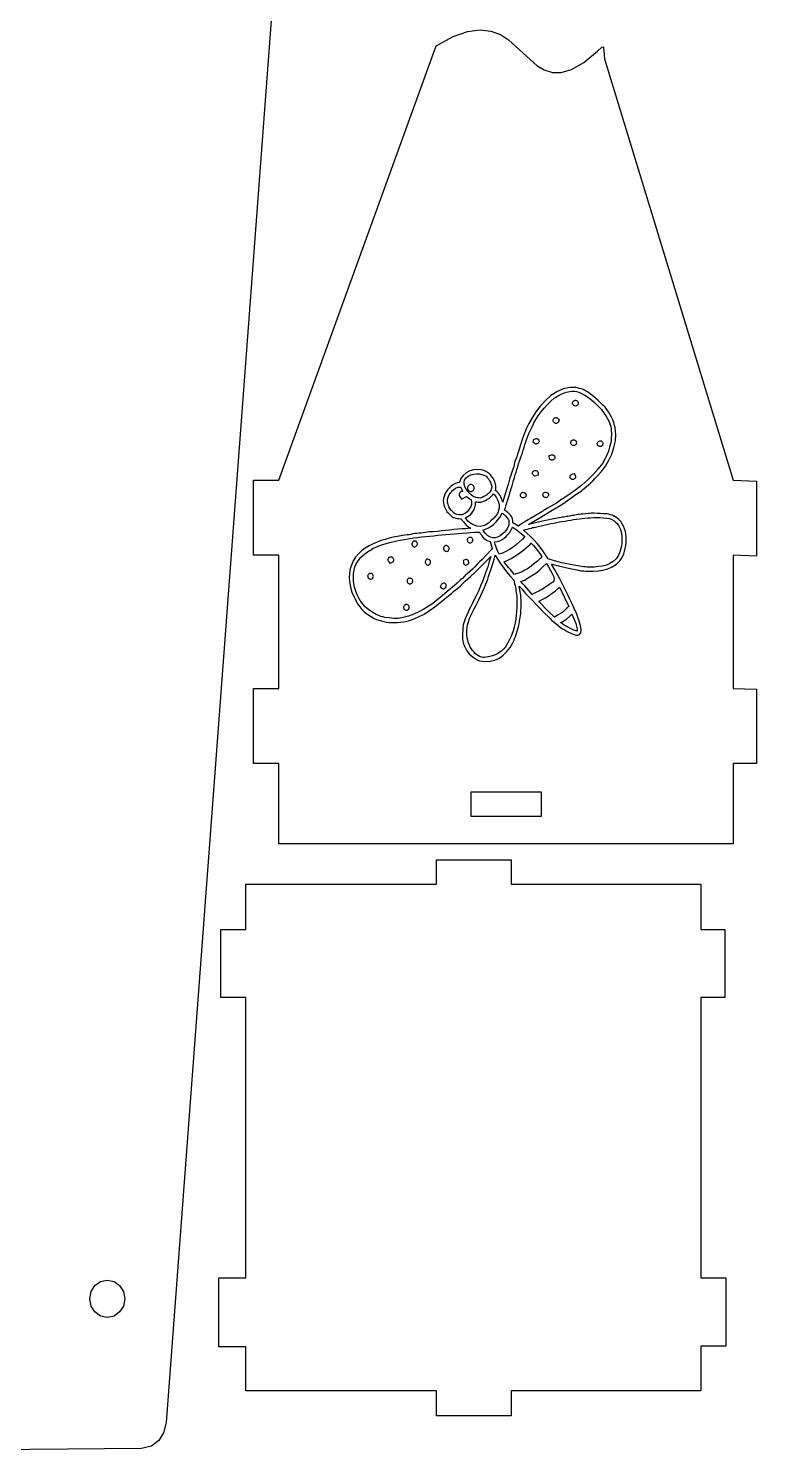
# Model space of a CAD drawing. Extents: x -1652 to 1470, y -458 to 1785.
# Drawn here: x -1547.7 to -1443.7, y -295.8 to -92.6 of the extents above; entities that cross this region are included whole.
import ezdxf

# ---------------------------------------------------------------- set-up
doc = ezdxf.new("R2010")
doc.units = 0
doc.layers.add('LAYER_1', color=7, linetype='CONTINUOUS')

msp = doc.modelspace()

# ---------------------------------------------------------------- linework, layer by layer
at = {"layer": 'LAYER_1', "color": 240}
for points in [[(-1531.5231, -295.5231), (-1563.3481, -295.7981), (-1564.9231, -295.5731), (-1565.8481, -294.7981), (-1566.3231, -293.6231), (-1566.4981, -292.1481), (-1588.0981, -29.0731), (-1588.0981, 24.2019), (-1508.3731, 24.2019), (-1508.3731, -29.0731), (-1527.9981, -291.7731), (-1528.3731, -293.2481), (-1529.0481, -294.3731), (-1530.0981, -295.1481), (-1531.5231, -295.5231)], [(-1489.4481, -95.0731), (-1487.0481, -93.7731), (-1484.9731, -93.0481), (-1483.1981, -92.8231), (-1481.6481, -92.9981), (-1480.2981, -93.4981), (-1479.1231, -94.2481), (-1477.0231, -96.1231), (-1475.0731, -97.8981), (-1474.0231, -98.5481), (-1472.8731, -98.8981), (-1471.5981, -98.9231), (-1470.1231, -98.4731), (-1468.3981, -97.4731), (-1466.4231, -95.8731), (-1465.8231, -95.2981), (-1465.5731, -95.2231), (-1465.4231, -96.9731), (-1447.0481, -157.1481), (-1443.7231, -157.2731), (-1443.7231, -167.9981), (-1447.0481, -167.8731), (-1447.0481, -186.8981), (-1443.7231, -186.9981), (-1443.7231, -197.6231), (-1447.0481, -197.6231), (-1447.0481, -209.1231), (-1511.9231, -209.1231), (-1511.9231, -197.6231), (-1515.5231, -197.6231), (-1515.5231, -186.8981), (-1511.9231, -186.8981), (-1511.9231, -167.8731), (-1515.5231, -167.8731), (-1515.5231, -157.1481), (-1511.9231, -157.1481), (-1489.4481, -95.0731)], [(-1484.4481, -205.1981), (-1484.4481, -201.6981), (-1474.4731, -201.6981), (-1474.4731, -205.1981), (-1484.4481, -205.1981)], [(-1451.6731, -214.8731), (-1451.6731, -221.3481), (-1448.2731, -221.3481), (-1448.2731, -231.0481), (-1451.6731, -231.0481), (-1451.6731, -271.1231), (-1448.0981, -271.1231), (-1448.0981, -280.8981), (-1451.6731, -280.8981), (-1451.6731, -287.2481), (-1478.7481, -287.2481), (-1478.7481, -290.8481), (-1489.4231, -290.8481), (-1489.4231, -287.2481), (-1516.6481, -287.2481), (-1516.6481, -280.9981), (-1520.4731, -280.9981), (-1520.4731, -271.1231), (-1516.6481, -271.1231), (-1516.6481, -231.0481), (-1520.2231, -231.0481), (-1520.2231, -221.3481), (-1516.6481, -221.3481), (-1516.6481, -214.8731), (-1489.4231, -214.8731), (-1489.4231, -211.3981), (-1478.7481, -211.3981), (-1478.7481, -214.8731), (-1451.6731, -214.8731)], [(-1536.4231, -276.7731), (-1537.3981, -276.5731), (-1538.1981, -275.9981), (-1538.7231, -275.1481), (-1538.9231, -274.0981), (-1538.7231, -273.0731), (-1538.1981, -272.2231), (-1537.3981, -271.6481), (-1536.4231, -271.4481), (-1535.4481, -271.6481), (-1534.6731, -272.2231), (-1534.1231, -273.0731), (-1533.9231, -274.0981), (-1534.1231, -275.1481), (-1534.6731, -275.9981), (-1535.4481, -276.5731), (-1536.4231, -276.7731)]]:
    msp.add_lwpolyline(points, close=True, dxfattribs=at)
at = {"layer": 'LAYER_1', "color": 250}
for points in [[(-1481.678, -168.0618), (-1481.8831, -168.7919), (-1482.1081, -169.5189), (-1482.3488, -170.2384), (-1482.6009, -170.9464), (-1482.8496, -171.6085), (-1483.1138, -172.2682), (-1483.3956, -172.9204), (-1483.6972, -173.5603), (-1484.1133, -174.4005), (-1484.3175, -174.8072), (-1484.5301, -175.2251), (-1484.7445, -175.652), (-1484.9539, -176.0853), (-1485.1515, -176.5228), (-1485.3308, -176.962), (-1485.4851, -177.4004), (-1485.6075, -177.8358), (-1485.6119, -177.8509), (-1485.6135, -177.8667), (-1485.6466, -178.2291), (-1485.676, -178.6069), (-1485.6956, -178.9944), (-1485.6995, -179.3855), (-1485.6817, -179.7744), (-1485.6362, -180.1551), (-1485.557, -180.5219), (-1485.4381, -180.8687), (-1485.2958, -181.1616), (-1485.1284, -181.441), (-1484.9435, -181.7099), (-1484.7485, -181.9712), (-1484.7371, -181.9859), (-1484.723, -181.9988), (-1484.4739, -182.216), (-1484.1923, -182.4368), (-1483.8988, -182.6394), (-1483.6137, -182.802), (-1483.297, -182.9589), (-1483.2711, -182.9637), (-1482.4861, -183.0656), (-1481.7519, -183.0253), (-1481.0706, -182.8532), (-1480.4445, -182.5599), (-1479.8759, -182.1561), (-1479.3669, -181.6523), (-1478.9198, -181.059), (-1478.5369, -180.3869), (-1478.3977, -180.0935), (-1478.2675, -179.7942), (-1478.1463, -179.4899), (-1478.0343, -179.1814), (-1477.8379, -178.5554), (-1477.6793, -177.9231), (-1477.4866, -176.7716), (-1477.3747, -176.2184), (-1477.3598, -175.7058), (-1477.3296, -175.4395), (-1477.3192, -175.1584), (-1477.3218, -174.8761), (-1477.3311, -174.6067), (-1477.3992, -173.5668), (-1477.5514, -172.5726), (-1477.5961, -172.311), (-1477.1578, -172.7843), (-1476.9311, -173.0551), (-1476.6949, -173.3332), (-1476.452, -173.6044), (-1476.2055, -173.8547), (-1475.7006, -174.3601), (-1475.2131, -174.8828), (-1474.7281, -175.4081), (-1474.2305, -175.9212), (-1473.2048, -176.9325), (-1472.9329, -177.1982), (-1472.6348, -177.448), (-1472.3283, -177.6897), (-1472.0313, -177.931), (-1471.7391, -178.1548), (-1471.404, -178.3777), (-1471.0596, -178.5871), (-1470.7391, -178.7704), (-1470.5668, -178.8657), (-1470.3364, -178.9859), (-1470.0684, -179.1101), (-1469.7834, -179.2179), (-1469.5017, -179.2884), (-1469.2438, -179.301), (-1469.0302, -179.2351), (-1468.8813, -179.07), (-1468.827, -178.9613), (-1468.7643, -178.5242), (-1468.8658, -177.8954), (-1469.0905, -177.1378), (-1469.3977, -176.3145), (-1469.7466, -175.4885), (-1470.0964, -174.7229), (-1470.4061, -174.0808), (-1470.635, -173.6251), (-1471.8543, -171.1473), (-1472.5266, -169.9445), (-1472.9916, -169.1493), (-1472.9963, -169.1422), (-1472.9179, -169.1594), (-1472.016, -169.3735), (-1470.5861, -169.7251), (-1469.1573, -170.0324), (-1468.8039, -170.0995), (-1468.4512, -170.1262), (-1468.0969, -170.1349), (-1467.739, -170.148), (-1467.0572, -170.164), (-1466.3525, -170.121), (-1465.6467, -170.0095), (-1464.9615, -169.82), (-1464.3185, -169.543), (-1463.7395, -169.1689), (-1463.2461, -168.6883), (-1462.86, -168.0916), (-1462.8237, -168.0187), (-1462.672, -167.6641), (-1462.5512, -167.2837), (-1462.4597, -166.8847), (-1462.3958, -166.4745), (-1462.358, -166.0603), (-1462.3446, -165.6495), (-1462.3541, -165.2493), (-1462.3848, -164.8671), (-1462.4484, -164.48), (-1462.5537, -164.099), (-1462.7002, -163.7307), (-1462.8869, -163.382), (-1463.1131, -163.0595), (-1463.3782, -162.7702), (-1463.6813, -162.5207), (-1464.0216, -162.3178), (-1464.0947, -162.2813), (-1464.3488, -162.1674), (-1464.5891, -162.0822), (-1464.8209, -162.0213), (-1465.0494, -161.98), (-1465.5171, -161.9383), (-1466.0339, -161.9206), (-1466.4729, -161.9002), (-1466.9072, -161.881), (-1467.1239, -161.8787), (-1467.3412, -161.885), (-1467.5597, -161.9027), (-1467.7798, -161.9344), (-1468.5352, -162.0045), (-1468.7561, -162.0194), (-1468.9982, -162.0396), (-1469.2374, -162.0714), (-1469.4496, -162.1215), (-1469.646, -162.1619), (-1469.8496, -162.1784), (-1470.0572, -162.1973), (-1470.2651, -162.2449), (-1470.4499, -162.2924), (-1470.6501, -162.3233), (-1470.8538, -162.351), (-1471.0489, -162.3893), (-1471.2521, -162.4302), (-1471.4601, -162.4581), (-1471.6692, -162.4835), (-1471.8755, -162.5167), (-1472.667, -162.6894), (-1474.2711, -163.021), (-1475.8338, -163.3871), (-1476.2794, -163.4902), (-1475.8861, -163.2565), (-1474.5043, -162.4152), (-1473.1196, -161.5889), (-1471.7586, -160.7521), (-1471.3975, -160.536), (-1471.0498, -160.3099), (-1470.7097, -160.0725), (-1470.3713, -159.8225), (-1469.7254, -159.3639), (-1469.0855, -158.9302), (-1468.9062, -158.826), (-1468.7008, -158.6711), (-1468.5008, -158.5042), (-1468.3382, -158.364), (-1467.7211, -157.8313), (-1467.3914, -157.537), (-1467.0853, -157.2249), (-1466.7865, -156.9057), (-1466.4789, -156.5899), (-1465.8698, -155.9209), (-1465.3076, -155.1556), (-1464.8096, -154.3145), (-1464.3934, -153.4183), (-1464.0764, -152.4875), (-1463.8759, -151.5427), (-1463.8095, -150.6046), (-1463.8946, -149.6937), (-1463.9822, -149.3178), (-1464.1054, -148.9253), (-1464.26, -148.5256), (-1464.4419, -148.1279), (-1464.6468, -147.7417), (-1464.8705, -147.3763), (-1465.1088, -147.0411), (-1465.3576, -146.7453), (-1465.6596, -146.4241), (-1465.987, -146.0882), (-1466.3352, -145.7479), (-1466.6994, -145.4129), (-1467.0748, -145.0934), (-1467.4567, -144.7994), (-1467.8404, -144.5408), (-1468.2211, -144.3277), (-1468.4758, -144.2116), (-1468.7345, -144.1134), (-1468.9972, -144.0334), (-1469.2637, -143.9719), (-1469.5338, -143.9292), (-1469.8072, -143.9058), (-1470.0838, -143.9019), (-1470.3635, -143.9178), (-1471.3199, -144.1178), (-1472.2269, -144.5144), (-1473.0771, -145.0729), (-1473.8633, -145.7582), (-1474.5781, -146.5355), (-1475.2144, -147.3699), (-1475.7647, -148.2264), (-1476.2218, -149.0701), (-1476.5478, -149.728), (-1476.7126, -150.0816), (-1476.8643, -150.4451), (-1477.0049, -150.8159), (-1477.1364, -151.1919), (-1477.3799, -151.9499), (-1477.6104, -152.7003), (-1477.7236, -153.0669), (-1477.8403, -153.4358), (-1477.9648, -153.8015), (-1478.1013, -154.1583), (-1478.2195, -154.5044), (-1478.3115, -154.8652), (-1478.3968, -155.2288), (-1478.4949, -155.5831), (-1478.7343, -156.3077), (-1478.9753, -157.0314), (-1479.207, -157.7579), (-1479.4187, -158.491), (-1479.8397, -159.9012), (-1479.9553, -160.3144), (-1480.021, -160.0621), (-1480.1068, -159.8158), (-1480.2116, -159.5785), (-1480.3344, -159.3529), (-1480.4744, -159.1421), (-1480.6305, -158.9489), (-1480.8018, -158.7761), (-1480.9873, -158.6268), (-1480.9561, -158.4533), (-1480.9401, -158.2744), (-1480.9393, -158.093), (-1480.9535, -157.9118), (-1480.9825, -157.7339), (-1481.0262, -157.5621), (-1481.0845, -157.3992), (-1481.1572, -157.2483), (-1481.3482, -156.9122), (-1481.5752, -156.5651), (-1481.7032, -156.4026), (-1481.8416, -156.2557), (-1481.9907, -156.1303), (-1482.1509, -156.0326), (-1482.443, -155.8877), (-1482.9829, -155.6959), (-1483.5515, -155.6272), (-1484.1232, -155.6755), (-1484.6721, -155.8349), (-1485.1726, -156.0993), (-1485.5989, -156.4625), (-1485.9252, -156.9186), (-1486.1259, -157.4615), (-1486.4686, -157.5316), (-1486.7907, -157.6553), (-1487.0908, -157.8257), (-1487.3674, -158.0363), (-1487.6189, -158.2802), (-1487.8439, -158.5508), (-1488.0409, -158.8413), (-1488.2083, -159.1449), (-1488.3435, -159.4705), (-1488.4215, -159.7815), (-1488.4476, -160.0819), (-1488.4271, -160.3751), (-1488.3656, -160.6651), (-1488.2683, -160.9554), (-1488.1406, -161.2499), (-1487.988, -161.5522), (-1487.9171, -161.6594), (-1487.8106, -161.7873), (-1487.6783, -161.9267), (-1487.5301, -162.0688), (-1487.3761, -162.2047), (-1487.2261, -162.3252), (-1487.0901, -162.4215), (-1486.978, -162.4846), (-1486.8195, -162.5428), (-1486.6394, -162.5883), (-1486.4557, -162.621), (-1486.2866, -162.641), (-1485.9873, -162.6799), (-1485.9345, -162.6805), (-1485.9239, -162.69), (-1485.5791, -163.1037), (-1485.3442, -163.3693), (-1485.1583, -163.5574), (-1484.9797, -163.727), (-1484.7857, -163.8792), (-1484.5535, -164.0151), (-1484.532, -164.0264), (-1484.5961, -164.0289), (-1484.8899, -164.0517), (-1485.183, -164.0839), (-1485.476, -164.1127), (-1485.7697, -164.1253), (-1486.3556, -164.1531), (-1486.9417, -164.2168), (-1487.5277, -164.2896), (-1488.1134, -164.3442), (-1488.693, -164.3966), (-1489.2732, -164.4643), (-1489.8537, -164.5247), (-1490.434, -164.5554), (-1490.7274, -164.5767), (-1491.0242, -164.6209), (-1491.3213, -164.6704), (-1491.6156, -164.7078), (-1491.9049, -164.7295), (-1492.2104, -164.7533), (-1492.5128, -164.7878), (-1492.7929, -164.8413), (-1493.0683, -164.898), (-1493.3563, -164.9392), (-1493.6465, -164.9723), (-1493.9283, -165.005), (-1495.0547, -165.1961), (-1495.6144, -165.301), (-1496.1881, -165.4429), (-1496.7564, -165.6084), (-1497.2996, -165.7844), (-1497.871, -165.9933), (-1498.452, -166.2413), (-1499.0273, -166.5307), (-1499.5819, -166.8636), (-1500.1007, -167.2424), (-1500.5685, -167.6692), (-1500.9703, -168.1464), (-1501.291, -168.676), (-1501.4722, -169.0415), (-1501.6634, -169.5155), (-1501.7903, -170.0196), (-1501.8582, -170.5444), (-1501.8728, -171.0801), (-1501.8395, -171.6173), (-1501.7638, -172.1463), (-1501.6511, -172.6576), (-1501.507, -173.1415), (-1501.5041, -173.1507), (-1501.4992, -173.1614), (-1501.3009, -173.5935), (-1501.0922, -174.0236), (-1500.8683, -174.446), (-1500.6241, -174.8552), (-1500.3548, -175.2456), (-1500.0555, -175.6115), (-1499.7212, -175.9473), (-1499.3471, -176.2475), (-1498.4638, -176.8185), (-1498.4534, -176.8252), (-1498.2954, -176.9035), (-1497.979, -177.0441), (-1497.64, -177.1665), (-1497.2846, -177.2702), (-1496.9188, -177.355), (-1496.5489, -177.4207), (-1496.1812, -177.4669), (-1495.8217, -177.4933), (-1495.4767, -177.4997), (-1494.9915, -177.4849), (-1494.5331, -177.4507), (-1494.0946, -177.3943), (-1493.6695, -177.3128), (-1493.2509, -177.2034), (-1492.8323, -177.0633), (-1492.4069, -176.8897), (-1491.9681, -176.6797), (-1491.1773, -176.2746), (-1489.6438, -175.2499), (-1488.1767, -174.0625), (-1487.4506, -173.4868), (-1487.2654, -173.3393), (-1487.0926, -173.1769), (-1486.9214, -173.0135), (-1486.7412, -172.863), (-1486.3684, -172.5607), (-1486.0122, -172.2384), (-1485.6607, -171.9105), (-1485.302, -171.5914), (-1484.5742, -170.9057), (-1483.902, -170.2792), (-1483.3878, -169.7898), (-1482.4807, -168.8813), (-1481.678, -168.0618)], [(-1479.6853, -161.444), (-1479.5676, -161.071), (-1479.4691, -160.6959), (-1479.3704, -160.3226), (-1479.252, -159.955), (-1478.7424, -158.3658), (-1478.6329, -157.9712), (-1478.5187, -157.5779), (-1478.4012, -157.1855), (-1478.2816, -156.7937), (-1478.1613, -156.4021), (-1478.0416, -156.0102), (-1477.9238, -155.6179), (-1477.8091, -155.2246), (-1477.6891, -154.8245), (-1477.5602, -154.4272), (-1477.4256, -154.0318), (-1477.2886, -153.6371), (-1477.1526, -153.2422), (-1477.0208, -152.846), (-1476.8965, -152.4474), (-1476.783, -152.0454), (-1476.6684, -151.6548), (-1476.5337, -151.2626), (-1476.3825, -150.8705), (-1476.2184, -150.4803), (-1476.0448, -150.0935), (-1475.8654, -149.7119), (-1475.6837, -149.3373), (-1475.5033, -148.9713), (-1475.2283, -148.4709), (-1474.884, -147.9364), (-1474.4842, -147.3879), (-1474.0428, -146.8455), (-1473.5737, -146.3294), (-1473.091, -145.8597), (-1472.6085, -145.4565), (-1472.1401, -145.1399), (-1471.8824, -144.996), (-1471.6338, -144.8709), (-1471.3896, -144.7636), (-1471.1449, -144.673), (-1470.8951, -144.5981), (-1470.6353, -144.538), (-1470.361, -144.4914), (-1470.0672, -144.4575), (-1469.7354, -144.4534), (-1469.4187, -144.4985), (-1469.1145, -144.5845), (-1468.8206, -144.7035), (-1468.2541, -145.0077), (-1467.7006, -145.3464), (-1467.4673, -145.5144), (-1467.2158, -145.732), (-1466.972, -145.9616), (-1466.7618, -146.1657), (-1465.8784, -147.0729), (-1465.6931, -147.2955), (-1465.5224, -147.5198), (-1465.3645, -147.7471), (-1465.2182, -147.9791), (-1465.0818, -148.2171), (-1464.9539, -148.4626), (-1464.8329, -148.7171), (-1464.7173, -148.982), (-1464.6131, -149.2633), (-1464.5382, -149.5338), (-1464.4882, -149.7979), (-1464.4589, -150.0597), (-1464.4446, -150.594), (-1464.4603, -151.1706), (-1464.4834, -151.4346), (-1464.5349, -151.7477), (-1464.6094, -152.0926), (-1464.7014, -152.4521), (-1464.8056, -152.8088), (-1464.9166, -153.1456), (-1465.029, -153.4451), (-1465.1374, -153.69), (-1465.2643, -153.9462), (-1465.7337, -154.7472), (-1466.3381, -155.5551), (-1467.0473, -156.3533), (-1467.8312, -157.1254), (-1468.6595, -157.855), (-1469.502, -158.5257), (-1470.3285, -159.1208), (-1471.1089, -159.6241), (-1471.5075, -159.8867), (-1471.9019, -160.1679), (-1472.3002, -160.4394), (-1472.711, -160.6727), (-1473.1358, -160.9003), (-1473.5501, -161.152), (-1473.9598, -161.4122), (-1474.3712, -161.6652), (-1475.9972, -162.6272), (-1476.3407, -162.8297), (-1476.8869, -163.1591), (-1477.1668, -163.3356), (-1477.4145, -163.5008), (-1477.6022, -163.6405), (-1477.7023, -163.7402), (-1478.495, -163.2299), (-1478.503, -163.0401), (-1478.5269, -162.8572), (-1478.5671, -162.6851), (-1478.6241, -162.5277), (-1478.7097, -162.3592), (-1478.8133, -162.1998), (-1478.9328, -162.0495), (-1479.0658, -161.9087), (-1479.2098, -161.7775), (-1479.3626, -161.6562), (-1479.5219, -161.545), (-1479.6853, -161.444)], [(-1469.9768, -146.2459), (-1469.9899, -146.1736), (-1469.9876, -146.1001), (-1469.9711, -146.0277), (-1469.9417, -145.959), (-1469.9008, -145.8965), (-1469.8495, -145.8426), (-1469.7892, -145.7999), (-1469.7212, -145.7708), (-1469.6825, -145.7589), (-1469.6055, -145.7437), (-1469.5301, -145.7438), (-1469.458, -145.7583), (-1469.3909, -145.7863), (-1469.3304, -145.8269), (-1469.2785, -145.8792), (-1469.2366, -145.9423), (-1469.2066, -146.0154), (-1469.1945, -146.054), (-1469.1793, -146.1311), (-1469.1794, -146.2065), (-1469.1938, -146.2785), (-1469.2217, -146.3455), (-1469.2621, -146.4057), (-1469.3141, -146.4574), (-1469.3769, -146.499), (-1469.4496, -146.5287), (-1469.4893, -146.5402), (-1469.572, -146.5555), (-1469.6512, -146.5521), (-1469.7256, -146.5319), (-1469.7937, -146.4968), (-1469.8542, -146.4488), (-1469.9058, -146.3897), (-1469.9472, -146.3214), (-1469.9768, -146.2459)], [(-1472.7587, -148.7421), (-1472.7705, -148.6724), (-1472.768, -148.5962), (-1472.7523, -148.5175), (-1472.7247, -148.4403), (-1472.686, -148.3687), (-1472.6375, -148.3067), (-1472.5803, -148.2583), (-1472.5154, -148.2276), (-1472.4188, -148.206), (-1472.3368, -148.203), (-1472.2664, -148.2164), (-1472.2047, -148.244), (-1472.0955, -148.3332), (-1471.9858, -148.453), (-1471.8887, -148.56), (-1471.9488, -148.6916), (-1472.0023, -148.8072), (-1472.0623, -148.9037), (-1472.1459, -148.9803), (-1472.2706, -149.0361), (-1472.342, -149.0467), (-1472.4168, -149.0382), (-1472.4919, -149.0134), (-1472.564, -148.9751), (-1472.6299, -148.9261), (-1472.6865, -148.869), (-1472.7305, -148.8068), (-1472.7587, -148.7421)], [(-1475.5988, -151.7239), (-1475.5126, -151.3009), (-1475.312, -151.2388), (-1475.2723, -151.2269), (-1475.1953, -151.2116), (-1475.1199, -151.2116), (-1475.0478, -151.226), (-1474.9809, -151.254), (-1474.9206, -151.2945), (-1474.8689, -151.3468), (-1474.8272, -151.4099), (-1474.7975, -151.4829), (-1474.7366, -151.6871), (-1474.8298, -151.7794), (-1474.8993, -151.8476), (-1474.9619, -151.9014), (-1475.0339, -151.9447), (-1475.1318, -151.9816), (-1475.1978, -151.9943), (-1475.2556, -151.9927), (-1475.3067, -151.979), (-1475.3525, -151.9555), (-1475.4344, -151.8878), (-1475.513, -151.8075), (-1475.5988, -151.7239)], [(-1470.2355, -151.8996), (-1470.2507, -151.8222), (-1470.2506, -151.7466), (-1470.2362, -151.6745), (-1470.2083, -151.6075), (-1470.1679, -151.5473), (-1470.1159, -151.4957), (-1470.0531, -151.4543), (-1469.9805, -151.4248), (-1469.941, -151.4125), (-1469.8637, -151.3971), (-1469.788, -151.3971), (-1469.7158, -151.4115), (-1469.6487, -151.4395), (-1469.5884, -151.48), (-1469.5366, -151.5321), (-1469.4951, -151.5949), (-1469.4654, -151.6674), (-1469.4534, -151.7072), (-1469.4384, -151.7842), (-1469.4386, -151.8596), (-1469.4531, -151.9318), (-1469.4811, -151.9989), (-1469.5216, -152.0593), (-1469.5738, -152.1111), (-1469.6368, -152.1528), (-1469.7096, -152.1825), (-1469.7483, -152.1944), (-1469.8254, -152.2098), (-1469.9009, -152.2099), (-1469.9731, -152.1955), (-1470.0402, -152.1676), (-1470.1005, -152.127), (-1470.1523, -152.0747), (-1470.1938, -152.0117), (-1470.2234, -151.9387), (-1470.2355, -151.8996)], [(-1466.4382, -152.0778), (-1466.4573, -151.9816), (-1466.4563, -151.8924), (-1466.4367, -151.8108), (-1466.4002, -151.7376), (-1466.3483, -151.6732), (-1466.2825, -151.6184), (-1466.2044, -151.5737), (-1466.1155, -151.5399), (-1466.0462, -151.5286), (-1465.9772, -151.5344), (-1465.9104, -151.5551), (-1465.8478, -151.5885), (-1465.7914, -151.6327), (-1465.7431, -151.6854), (-1465.705, -151.7446), (-1465.6789, -151.8081), (-1465.6675, -151.8459), (-1465.6523, -151.9232), (-1465.6524, -151.9988), (-1465.6668, -152.071), (-1465.6947, -152.1381), (-1465.735, -152.1984), (-1465.787, -152.2502), (-1465.8498, -152.2918), (-1465.9223, -152.3214), (-1465.9614, -152.3336), (-1466.0386, -152.349), (-1466.1142, -152.349), (-1466.1865, -152.3345), (-1466.2537, -152.3065), (-1466.3141, -152.2659), (-1466.3661, -152.2137), (-1466.4081, -152.1506), (-1466.4382, -152.0778)], [(-1473.3022, -154.0123), (-1473.3194, -153.7939), (-1473.3289, -153.6219), (-1473.007, -153.5251), (-1472.9247, -153.51), (-1472.8458, -153.5136), (-1472.7718, -153.5339), (-1472.704, -153.5691), (-1472.6437, -153.6172), (-1472.5922, -153.6764), (-1472.5509, -153.7447), (-1472.5212, -153.8202), (-1472.5095, -153.8894), (-1472.515, -153.9585), (-1472.5356, -154.0253), (-1472.5691, -154.088), (-1472.6134, -154.1446), (-1472.6665, -154.1931), (-1472.726, -154.2314), (-1472.7899, -154.2577), (-1472.8267, -154.2678), (-1472.9037, -154.2835), (-1472.9792, -154.2837), (-1473.0514, -154.2694), (-1473.1185, -154.2415), (-1473.1789, -154.2008), (-1473.2308, -154.1485), (-1473.2725, -154.0853), (-1473.3022, -154.0123)], [(-1482.5451, -156.4615), (-1482.399, -156.5342), (-1482.3176, -156.5926), (-1482.2221, -156.6891), (-1482.1191, -156.8128), (-1482.0148, -156.9529), (-1481.828, -157.2384), (-1481.7131, -157.4586), (-1481.5924, -157.7685), (-1481.5272, -158.0233), (-1481.5234, -158.1487), (-1481.5433, -158.2828), (-1481.59, -158.433), (-1481.6668, -158.6067), (-1481.7927, -158.8619), (-1481.8581, -158.9375), (-1481.9745, -159.0388), (-1482.1265, -159.1559), (-1482.2984, -159.2789), (-1482.6396, -159.5032), (-1482.8734, -159.6328), (-1483.0288, -159.6788), (-1483.1989, -159.7), (-1483.378, -159.6987), (-1483.5605, -159.677), (-1483.7409, -159.637), (-1483.9135, -159.5809), (-1484.0729, -159.511), (-1484.2134, -159.4293), (-1484.457, -159.2446), (-1484.7137, -159.0071), (-1484.9634, -158.7284), (-1485.1859, -158.4202), (-1485.3611, -158.0939), (-1485.469, -157.7613), (-1485.4893, -157.4338), (-1485.402, -157.1232), (-1485.1817, -156.809), (-1484.881, -156.5658), (-1484.5207, -156.3913), (-1484.1213, -156.283), (-1483.7035, -156.2383), (-1483.2877, -156.2548), (-1482.8948, -156.33), (-1482.5451, -156.4615)], [(-1475.7014, -156.2246), (-1475.7132, -156.1554), (-1475.7076, -156.0863), (-1475.687, -156.0194), (-1475.6536, -155.9566), (-1475.6093, -155.8999), (-1475.5566, -155.8514), (-1475.4974, -155.8131), (-1475.4341, -155.7868), (-1475.3485, -155.7699), (-1475.2649, -155.7699), (-1475.1851, -155.7859), (-1475.1111, -155.8169), (-1475.0445, -155.862), (-1474.9872, -155.9201), (-1474.9411, -155.9903), (-1474.908, -156.0716), (-1474.9036, -156.2556), (-1474.8979, -156.4225), (-1475.2143, -156.5185), (-1475.4183, -156.579), (-1475.5108, -156.487), (-1475.5697, -156.4276), (-1475.6235, -156.3678), (-1475.6685, -156.302), (-1475.7014, -156.2246)], [(-1469.678, -156.3622), (-1469.5608, -156.5907), (-1469.5494, -156.6599), (-1469.5551, -156.7288), (-1469.5757, -156.7956), (-1469.609, -156.8583), (-1469.653, -156.9148), (-1469.7055, -156.9631), (-1469.7645, -157.0013), (-1469.8277, -157.0274), (-1469.8672, -157.0394), (-1469.9342, -157.0521), (-1470.0044, -157.0525), (-1470.0748, -157.0411), (-1470.1426, -157.0183), (-1470.205, -156.9846), (-1470.2591, -156.9405), (-1470.3019, -156.8864), (-1470.3307, -156.8228), (-1470.3526, -156.7085), (-1470.3476, -156.6092), (-1470.319, -156.5236), (-1470.2698, -156.4507), (-1470.2032, -156.3892), (-1470.1224, -156.338), (-1470.0306, -156.2959), (-1469.9309, -156.2617), (-1469.7648, -156.2116), (-1469.678, -156.3622)], [(-1485.6614, -158.7545), (-1485.8002, -158.7612), (-1485.9283, -158.7924), (-1485.9866, -158.8219), (-1486.0404, -158.8634), (-1486.089, -158.9187), (-1486.1316, -158.9898), (-1486.1708, -159.0895), (-1486.187, -159.181), (-1486.1832, -159.2659), (-1486.1626, -159.3457), (-1486.0827, -159.4958), (-1485.9718, -159.6437), (-1485.8564, -159.8606), (-1485.1132, -159.4666), (-1484.4574, -159.9667), (-1484.4227, -160.2573), (-1484.4224, -160.5011), (-1484.4418, -160.6221), (-1484.4777, -160.7514), (-1484.5328, -160.8957), (-1484.6097, -161.0617), (-1484.6638, -161.171), (-1484.835, -161.4545), (-1485.043, -161.6922), (-1485.2824, -161.8802), (-1485.5476, -162.0145), (-1485.833, -162.0914), (-1486.133, -162.107), (-1486.4421, -162.0573), (-1486.7547, -161.9385), (-1486.8701, -161.8666), (-1486.9959, -161.7637), (-1487.1264, -161.6377), (-1487.2559, -161.4966), (-1487.4887, -161.2018), (-1487.6485, -160.9437), (-1487.7138, -160.7981), (-1487.7673, -160.6496), (-1487.8084, -160.4986), (-1487.8364, -160.3456), (-1487.8508, -160.1909), (-1487.8507, -160.035), (-1487.8357, -159.8783), (-1487.805, -159.7212), (-1487.757, -159.5764), (-1487.6824, -159.4158), (-1487.5871, -159.2468), (-1487.4764, -159.0769), (-1487.3561, -158.9136), (-1487.2319, -158.7643), (-1487.1092, -158.6366), (-1486.9937, -158.5379), (-1486.6939, -158.3164), (-1486.4853, -158.1953), (-1486.3841, -158.1633), (-1486.2686, -158.1454), (-1486.1262, -158.138), (-1485.9447, -158.1375), (-1485.8327, -158.3873), (-1485.6614, -158.7545)], [(-1484.3119, -157.8278), (-1484.4084, -157.7915), (-1484.5033, -157.7776), (-1484.5951, -157.7844), (-1484.6822, -157.8105), (-1484.7628, -157.854), (-1484.8355, -157.9135), (-1484.8985, -157.9872), (-1484.9504, -158.0735), (-1484.9885, -158.177), (-1485.0005, -158.2766), (-1484.989, -158.3713), (-1484.9565, -158.4598), (-1484.9056, -158.541), (-1484.8389, -158.6139), (-1484.7588, -158.6773), (-1484.6679, -158.7301), (-1484.579, -158.761), (-1484.4897, -158.7679), (-1484.4021, -158.7538), (-1484.3183, -158.7214), (-1484.2406, -158.6737), (-1484.1712, -158.6133), (-1484.1121, -158.5433), (-1484.0655, -158.4663), (-1484.0294, -158.3697), (-1484.0157, -158.2747), (-1484.0226, -158.1828), (-1484.0487, -158.0958), (-1484.0922, -158.0151), (-1484.1517, -157.9425), (-1484.2255, -157.8795), (-1484.3119, -157.8278)], [(-1483.8489, -160.2283), (-1483.6662, -160.2658), (-1483.48, -160.2859), (-1483.2924, -160.2886), (-1483.1053, -160.2739), (-1482.9208, -160.2419), (-1482.741, -160.1924), (-1482.5677, -160.1257), (-1482.4031, -160.0416), (-1482.2192, -159.9375), (-1482.0369, -159.829), (-1481.8639, -159.7073), (-1481.7079, -159.5637), (-1481.4124, -159.2949), (-1481.2704, -159.11), (-1481.1504, -159.2328), (-1481.0294, -159.3927), (-1480.9112, -159.5782), (-1480.7999, -159.7778), (-1480.6142, -160.1734), (-1480.5044, -160.4879), (-1480.4665, -160.7164), (-1480.4616, -160.9554), (-1480.4871, -161.1993), (-1480.5404, -161.4424), (-1480.6191, -161.6791), (-1480.7206, -161.9037), (-1480.8423, -162.1104), (-1480.9817, -162.2937), (-1481.2998, -162.6471), (-1481.6363, -162.9829), (-1481.993, -163.2818), (-1482.3716, -163.5246), (-1482.774, -163.6921), (-1483.2018, -163.765), (-1483.657, -163.7241), (-1484.1412, -163.5501), (-1484.3373, -163.4377), (-1484.5483, -163.2932), (-1484.751, -163.1364), (-1484.9221, -162.987), (-1485.2951, -162.525), (-1485.0408, -162.4074), (-1484.9077, -162.3361), (-1484.7868, -162.2591), (-1484.6763, -162.1756), (-1484.5748, -162.085), (-1484.3921, -161.879), (-1484.2258, -161.6353), (-1484.1079, -161.4277), (-1484.0055, -161.2087), (-1483.924, -160.9815), (-1483.8694, -160.749), (-1483.847, -160.525), (-1483.8489, -160.2283)], [(-1477.4217, -159.4214), (-1477.4392, -159.3405), (-1477.4408, -159.2698), (-1477.4285, -159.2074), (-1477.4044, -159.1512), (-1477.3285, -159.0496), (-1477.2288, -158.9493), (-1477.1362, -158.8571), (-1477.0112, -158.8958), (-1476.8921, -158.9367), (-1476.7901, -158.9899), (-1476.7466, -159.0255), (-1476.7087, -159.0694), (-1476.6769, -159.1234), (-1476.6517, -159.1892), (-1476.6364, -159.2667), (-1476.6364, -159.3425), (-1476.6508, -159.4148), (-1476.6788, -159.482), (-1476.7193, -159.5423), (-1476.7715, -159.5941), (-1476.8345, -159.6357), (-1476.9073, -159.6655), (-1476.9868, -159.6823), (-1477.0666, -159.6854), (-1477.1443, -159.6749), (-1477.2177, -159.6509), (-1477.2844, -159.6134), (-1477.3422, -159.5627), (-1477.3887, -159.4986), (-1477.4217, -159.4214)], [(-1474.2091, -159.3498), (-1474.2232, -159.283), (-1474.2241, -159.2219), (-1474.2134, -159.1657), (-1474.1929, -159.1135), (-1474.1286, -159.0178), (-1474.0443, -158.928), (-1473.9612, -158.8463), (-1473.848, -158.8694), (-1473.7097, -158.8983), (-1473.5907, -158.9412), (-1473.5398, -158.9747), (-1473.4953, -159.02), (-1473.4577, -159.0798), (-1473.4275, -159.1569), (-1473.4146, -159.2261), (-1473.4179, -159.2896), (-1473.4348, -159.348), (-1473.4627, -159.4021), (-1473.5409, -159.5004), (-1473.6313, -159.5905), (-1473.7132, -159.6724), (-1473.827, -159.6497), (-1473.9601, -159.6171), (-1474.0671, -159.5663), (-1474.1113, -159.5293), (-1474.1496, -159.4822), (-1474.1821, -159.423), (-1474.2091, -159.3498)], [(-1480.0646, -161.8676), (-1479.9537, -161.9214), (-1479.8315, -162.0057), (-1479.7041, -162.112), (-1479.5778, -162.2317), (-1479.3535, -162.4769), (-1479.2086, -162.6724), (-1479.1503, -162.7934), (-1479.1082, -162.9293), (-1479.082, -163.0753), (-1479.0717, -163.2266), (-1479.0768, -163.3786), (-1479.0973, -163.5266), (-1479.1328, -163.6657), (-1479.1832, -163.7912), (-1479.3275, -164.0833), (-1479.4964, -164.3542), (-1479.7314, -164.6272), (-1480.0176, -164.8842), (-1480.3399, -165.1076), (-1480.6834, -165.2794), (-1481.033, -165.3817), (-1481.3739, -165.3967), (-1481.6909, -165.3066), (-1481.9465, -165.1813), (-1482.0458, -165.1213), (-1482.1572, -165.0362), (-1482.2757, -164.9309), (-1482.3961, -164.8103), (-1482.5133, -164.6794), (-1482.6222, -164.5431), (-1482.7177, -164.4064), (-1482.7947, -164.2742), (-1482.4015, -164.1627), (-1482.0104, -163.983), (-1481.6303, -163.7472), (-1481.27, -163.4673), (-1480.9383, -163.1554), (-1480.644, -162.8238), (-1480.3961, -162.4845), (-1480.2032, -162.1495), (-1480.0944, -161.9309), (-1480.0646, -161.8676)], [(-1473.4586, -168.3962), (-1473.8304, -167.8055), (-1474.222, -167.2427), (-1474.634, -166.7048), (-1475.0669, -166.1889), (-1475.5213, -165.6919), (-1475.9976, -165.2108), (-1476.4965, -164.7426), (-1477.0184, -164.2844), (-1476.7227, -164.2188), (-1476.4281, -164.1508), (-1476.1363, -164.0751), (-1475.8495, -163.9862), (-1475.6596, -163.9317), (-1475.4663, -163.8911), (-1475.2718, -163.8549), (-1475.078, -163.8137), (-1474.2757, -163.6131), (-1473.8743, -163.5346), (-1473.4736, -163.4509), (-1473.0733, -163.3646), (-1472.6729, -163.2787), (-1472.2718, -163.1958), (-1471.8698, -163.1187), (-1471.4664, -163.0503), (-1471.061, -162.9933), (-1470.657, -162.9323), (-1470.2549, -162.8591), (-1469.8527, -162.7864), (-1469.4483, -162.7264), (-1467.7875, -162.5458), (-1467.4213, -162.5228), (-1466.9951, -162.5013), (-1466.5303, -162.4876), (-1466.0485, -162.4883), (-1465.571, -162.5098), (-1465.1193, -162.5587), (-1464.7151, -162.6414), (-1464.3796, -162.7644), (-1464.0936, -162.9322), (-1463.8408, -163.1332), (-1463.6212, -163.3639), (-1463.4345, -163.6205), (-1463.2804, -163.8992), (-1463.1589, -164.1963), (-1463.0698, -164.5081), (-1463.0128, -164.8308), (-1462.9776, -165.1668), (-1462.9564, -165.5129), (-1462.9525, -165.8647), (-1462.9693, -166.2176), (-1463.0099, -166.5672), (-1463.0777, -166.9091), (-1463.1759, -167.2386), (-1463.3078, -167.5514), (-1463.4514, -167.8438), (-1463.785, -168.37), (-1464.1896, -168.7724), (-1464.6533, -169.0692), (-1465.1642, -169.2782), (-1465.7104, -169.4176), (-1466.2801, -169.5052), (-1466.8613, -169.5591), (-1467.4422, -169.5972), (-1467.6756, -169.5972), (-1467.9342, -169.5765), (-1468.1926, -169.5454), (-1468.4256, -169.5142), (-1470.023, -169.256), (-1471.5163, -168.9391), (-1472.228, -168.755), (-1472.6914, -168.6218), (-1473.0528, -168.5116), (-1473.4586, -168.3962)], [(-1481.4859, -166.9139), (-1481.5632, -167.0423), (-1481.787, -167.2957), (-1482.2242, -167.7687), (-1482.9092, -168.4818), (-1483.2659, -168.8214), (-1483.6095, -169.1737), (-1483.9505, -169.5283), (-1484.2995, -169.8751), (-1485.0162, -170.5272), (-1485.2225, -170.6929), (-1485.4163, -170.879), (-1485.7261, -171.2026), (-1485.9226, -171.3642), (-1486.1109, -171.5146), (-1486.2942, -171.673), (-1486.4757, -171.8586), (-1487.146, -172.4511), (-1487.8837, -173.0421), (-1488.6005, -173.6601), (-1488.9589, -173.9689), (-1489.3213, -174.2724), (-1489.6908, -174.5662), (-1490.0706, -174.8465), (-1490.6153, -175.2068), (-1491.2469, -175.5791), (-1491.9411, -175.9428), (-1492.6741, -176.2771), (-1493.4219, -176.5612), (-1494.1603, -176.7744), (-1494.8655, -176.896), (-1495.5133, -176.9051), (-1496.1967, -176.8443), (-1496.7821, -176.7622), (-1497.0656, -176.6971), (-1497.3577, -176.6076), (-1497.6694, -176.4872), (-1498.0117, -176.3295), (-1498.5069, -176.0533), (-1498.7696, -175.888), (-1499.0838, -175.676), (-1499.385, -175.4497), (-1499.6086, -175.2418), (-1500.2022, -174.482), (-1500.3356, -174.2956), (-1500.4552, -174.1047), (-1500.5627, -173.9095), (-1500.6601, -173.7102), (-1500.8316, -173.2993), (-1500.9843, -172.8728), (-1501.1136, -172.4274), (-1501.2084, -171.9561), (-1501.2656, -171.4683), (-1501.2821, -170.9733), (-1501.2549, -170.4804), (-1501.1809, -169.9988), (-1501.0571, -169.538), (-1500.8804, -169.1073), (-1500.262, -168.2073), (-1499.4191, -167.4682), (-1498.4061, -166.8722), (-1497.2774, -166.4013), (-1496.0874, -166.0378), (-1494.8906, -165.7636), (-1493.7415, -165.561), (-1492.6943, -165.4119), (-1492.1168, -165.3385), (-1491.5386, -165.2696), (-1490.9598, -165.2047), (-1490.3806, -165.1434), (-1489.801, -165.0854), (-1489.2211, -165.0303), (-1488.641, -164.9777), (-1488.0608, -164.9273), (-1487.4777, -164.8751), (-1486.8946, -164.8201), (-1486.3114, -164.7644), (-1485.728, -164.7106), (-1485.1442, -164.6611), (-1484.5602, -164.6183), (-1483.9757, -164.5845), (-1483.3907, -164.5622), (-1483.2908, -164.5597), (-1483.1764, -164.7514), (-1483.058, -164.9359), (-1482.9325, -165.112), (-1482.7966, -165.2786), (-1482.647, -165.4345), (-1482.4805, -165.5787), (-1482.2939, -165.7099), (-1482.0839, -165.827), (-1481.7442, -165.9385), (-1481.4859, -166.9139)], [(-1478.5764, -163.8482), (-1478.0405, -164.2162), (-1477.3209, -164.7719), (-1476.816, -165.2237), (-1477.1449, -165.5811), (-1477.5438, -165.9613), (-1477.9959, -166.3464), (-1478.4846, -166.7184), (-1478.9933, -167.0594), (-1479.5054, -167.3514), (-1480.0041, -167.5766), (-1480.4728, -167.7169), (-1480.6548, -167.3314), (-1480.862, -166.8456), (-1480.9592, -166.5956), (-1481.0437, -166.3571), (-1481.1092, -166.1422), (-1481.1494, -165.9633), (-1480.7435, -165.9041), (-1480.3766, -165.7982), (-1480.0443, -165.6468), (-1479.742, -165.4512), (-1479.4651, -165.2128), (-1479.2092, -164.9328), (-1478.9696, -164.6126), (-1478.7419, -164.2535), (-1478.5764, -163.8482)], [(-1492.3367, -165.8697), (-1492.7671, -165.8834), (-1492.8626, -166.0713), (-1492.881, -166.1086), (-1492.909, -166.182), (-1492.9215, -166.2563), (-1492.9193, -166.3297), (-1492.9029, -166.4003), (-1492.8729, -166.4665), (-1492.83, -166.5263), (-1492.7748, -166.5779), (-1492.7079, -166.6196), (-1492.5171, -166.7137), (-1492.4098, -166.6367), (-1492.331, -166.5796), (-1492.2676, -166.527), (-1492.2128, -166.4633), (-1492.1597, -166.3729), (-1492.1362, -166.3099), (-1492.1283, -166.2526), (-1492.1334, -166.2), (-1492.1492, -166.1509), (-1492.2027, -166.059), (-1492.2688, -165.9683), (-1492.3367, -165.8697)], [(-1487.8813, -166.5182), (-1487.9477, -166.4951), (-1488.0168, -166.4891), (-1488.0863, -166.4982), (-1488.1538, -166.5208), (-1488.2171, -166.555), (-1488.2738, -166.599), (-1488.3215, -166.6509), (-1488.3579, -166.7091), (-1488.3889, -166.7907), (-1488.4029, -166.8732), (-1488.4004, -166.9545), (-1488.3822, -167.0327), (-1488.3489, -167.1059), (-1488.3011, -167.1721), (-1488.2395, -167.2293), (-1488.1648, -167.2756), (-1487.9841, -167.3104), (-1487.8203, -167.3435), (-1487.6732, -167.0477), (-1487.5793, -166.8563), (-1487.6555, -166.7504), (-1487.7041, -166.6826), (-1487.7537, -166.6194), (-1487.8107, -166.5637), (-1487.8813, -166.5182)], [(-1484.4428, -165.3554), (-1484.5197, -165.3247), (-1484.5892, -165.3113), (-1484.6527, -165.3129), (-1484.7121, -165.3273), (-1484.8248, -165.3851), (-1484.9405, -165.4668), (-1485.0469, -165.5427), (-1485.0294, -165.672), (-1485.0093, -165.7966), (-1484.9739, -165.9062), (-1484.9459, -165.9549), (-1484.9087, -165.9994), (-1484.8605, -166.0394), (-1484.7994, -166.0749), (-1484.7258, -166.1032), (-1484.6513, -166.116), (-1484.5777, -166.1139), (-1484.5069, -166.0976), (-1484.4407, -166.0677), (-1484.3809, -166.0249), (-1484.3295, -165.9698), (-1484.2882, -165.9032), (-1484.2582, -165.8275), (-1484.2417, -165.7493), (-1484.239, -165.6708), (-1484.2504, -165.5945), (-1484.2762, -165.5225), (-1484.3167, -165.4571), (-1484.3721, -165.4007), (-1484.4428, -165.3554)], [(-1474.3726, -168.0636), (-1474.4339, -168.1656), (-1474.5422, -168.2928), (-1474.7439, -168.487), (-1475.01, -168.7244), (-1475.3111, -168.981), (-1475.902, -169.4563), (-1476.2831, -169.7217), (-1476.5416, -169.8642), (-1476.7929, -170.0179), (-1477.0476, -170.1647), (-1477.3162, -170.2864), (-1477.868, -170.5045), (-1478.0946, -170.5548), (-1478.282, -170.6179), (-1478.5452, -170.2926), (-1478.822, -169.9755), (-1479.1034, -169.6621), (-1479.3805, -169.3484), (-1479.7372, -168.8387), (-1479.5075, -168.7467), (-1478.7487, -168.3418), (-1477.7197, -167.6838), (-1476.7213, -166.9048), (-1476.5567, -166.7713), (-1476.3344, -166.585), (-1476.097, -166.3682), (-1475.8872, -166.1435), (-1475.5997, -166.4511), (-1475.3222, -166.7886), (-1475.0559, -167.1308), (-1474.8017, -167.4524), (-1474.3726, -168.0636)], [(-1495.7501, -168.1729), (-1495.8167, -168.1496), (-1495.8923, -168.1393), (-1495.9725, -168.1417), (-1496.0533, -168.1562), (-1496.1305, -168.1825), (-1496.1999, -168.22), (-1496.2573, -168.2684), (-1496.2986, -168.3272), (-1496.3357, -168.4186), (-1496.3522, -168.4989), (-1496.3506, -168.5705), (-1496.3336, -168.636), (-1496.2638, -168.7584), (-1496.1638, -168.8865), (-1496.0746, -169), (-1495.9356, -168.9632), (-1495.8121, -168.9295), (-1495.7068, -168.8863), (-1495.6174, -168.8165), (-1495.5417, -168.703), (-1495.5193, -168.6344), (-1495.5152, -168.5592), (-1495.5271, -168.4811), (-1495.5529, -168.4037), (-1495.5903, -168.3306), (-1495.6371, -168.2653), (-1495.6911, -168.2116), (-1495.7501, -168.1729)], [(-1490.463, -168.5154), (-1490.6757, -168.4625), (-1490.8435, -168.4241), (-1490.9924, -168.7251), (-1491.0211, -168.8039), (-1491.0308, -168.8822), (-1491.0231, -168.9586), (-1490.9997, -169.0314), (-1490.9623, -169.0989), (-1490.9127, -169.1596), (-1490.8523, -169.2119), (-1490.7831, -169.254), (-1490.7165, -169.2767), (-1490.6474, -169.2826), (-1490.578, -169.2733), (-1490.5106, -169.2507), (-1490.4475, -169.2165), (-1490.3911, -169.1725), (-1490.3436, -169.1204), (-1490.3073, -169.0621), (-1490.2903, -169.0266), (-1490.2619, -168.9532), (-1490.249, -168.8787), (-1490.2511, -168.8052), (-1490.2674, -168.7344), (-1490.2974, -168.6682), (-1490.3404, -168.6084), (-1490.3958, -168.5568), (-1490.463, -168.5154)], [(-1485.0495, -168.5112), (-1485.113, -168.4862), (-1485.173, -168.4751), (-1485.23, -168.4762), (-1485.2848, -168.4878), (-1485.3897, -168.5351), (-1485.4922, -168.6032), (-1485.586, -168.6708), (-1485.5831, -168.787), (-1485.5774, -168.9281), (-1485.555, -169.0525), (-1485.5304, -169.1084), (-1485.4932, -169.1598), (-1485.4404, -169.2068), (-1485.3692, -169.2493), (-1485.3032, -169.2736), (-1485.2403, -169.2809), (-1485.18, -169.274), (-1485.1222, -169.2556), (-1485.0124, -169.1951), (-1484.9085, -169.1211), (-1484.8133, -169.0533), (-1484.8164, -168.9371), (-1484.8268, -168.8007), (-1484.8592, -168.6868), (-1484.8883, -168.6372), (-1484.9285, -168.5917), (-1484.9816, -168.5498), (-1485.0495, -168.5112)], [(-1481.0503, -167.8786), (-1480.4425, -168.8803), (-1479.4149, -170.2557), (-1478.835, -170.92), (-1478.319, -171.5024), (-1478.3224, -171.6186), (-1478.3116, -171.7391), (-1478.2901, -171.8622), (-1478.2614, -171.986), (-1478.1964, -172.228), (-1478.1444, -172.4504), (-1478.112, -172.6946), (-1478.0894, -172.9428), (-1478.0613, -173.1898), (-1478.0126, -173.4307), (-1477.9702, -173.6627), (-1477.9485, -173.9275), (-1477.9405, -174.1949), (-1477.9389, -174.4348), (-1477.9526, -175.3854), (-1477.9736, -175.8807), (-1478.0214, -176.4194), (-1478.0954, -176.9852), (-1478.1951, -177.5616), (-1478.3199, -178.1323), (-1478.4693, -178.6808), (-1478.6428, -179.1908), (-1478.8397, -179.6457), (-1479.1658, -180.303), (-1479.3562, -180.6457), (-1479.5753, -180.9621), (-1479.8218, -181.2515), (-1480.0944, -181.5129), (-1480.392, -181.7456), (-1480.7134, -181.9486), (-1481.0573, -182.1212), (-1481.4225, -182.2626), (-1481.5951, -182.3138), (-1481.8084, -182.3654), (-1482.0487, -182.4122), (-1482.3026, -182.449), (-1482.5565, -182.4705), (-1482.7969, -182.4714), (-1483.0101, -182.4465), (-1483.1826, -182.3906), (-1483.4322, -182.2504), (-1483.6668, -182.0856), (-1483.8857, -181.8989), (-1484.088, -181.6931), (-1484.2731, -181.471), (-1484.44, -181.2354), (-1484.5882, -180.989), (-1484.7167, -180.7345), (-1484.8566, -180.3878), (-1484.9636, -180.0332), (-1485.0388, -179.6724), (-1485.0833, -179.3071), (-1485.0982, -178.9388), (-1485.0846, -178.5694), (-1485.0437, -178.2004), (-1484.9766, -177.8334), (-1484.8558, -177.3887), (-1484.6912, -176.931), (-1484.4932, -176.4659), (-1484.2718, -175.9991), (-1484.0374, -175.5363), (-1483.8002, -175.0831), (-1483.5703, -174.6451), (-1483.3579, -174.2281), (-1482.5709, -172.4822), (-1482.4077, -172.0954), (-1482.2466, -171.6981), (-1482.0971, -171.297), (-1481.9685, -170.8989), (-1481.4214, -169.2247), (-1481.2043, -168.4239), (-1481.0503, -167.8786)], [(-1498.6753, -170.4994), (-1498.7444, -170.4745), (-1498.8173, -170.4647), (-1498.8914, -170.4689), (-1498.9639, -170.4864), (-1499.0323, -170.5163), (-1499.0937, -170.5577), (-1499.1457, -170.6099), (-1499.1854, -170.6719), (-1499.2044, -170.7089), (-1499.2323, -170.7823), (-1499.2448, -170.8566), (-1499.2425, -170.9301), (-1499.2261, -171.0009), (-1499.196, -171.0671), (-1499.1531, -171.1271), (-1499.0978, -171.1789), (-1499.0309, -171.2207), (-1498.9944, -171.2391), (-1498.9211, -171.2669), (-1498.8468, -171.2794), (-1498.7734, -171.2771), (-1498.7027, -171.2608), (-1498.6366, -171.231), (-1498.5769, -171.1882), (-1498.5255, -171.1332), (-1498.4841, -171.0665), (-1498.4657, -171.0291), (-1498.4371, -170.9503), (-1498.4275, -170.8718), (-1498.4351, -170.7952), (-1498.4585, -170.7223), (-1498.4958, -170.6545), (-1498.5455, -170.5937), (-1498.6059, -170.5414), (-1498.6753, -170.4994)], [(-1477.3966, -171.6481), (-1477.1271, -171.5569), (-1476.8499, -171.424), (-1476.6012, -171.2853), (-1476.4175, -171.1768), (-1475.4772, -170.5984), (-1475.229, -170.4286), (-1474.9987, -170.2451), (-1474.7814, -170.0516), (-1474.5727, -169.8515), (-1474.162, -169.4456), (-1473.7291, -169.0556), (-1473.4336, -169.5569), (-1472.866, -170.5718), (-1472.6769, -170.9804), (-1472.6136, -171.2917), (-1472.6633, -171.5328), (-1472.8132, -171.7304), (-1473.3619, -172.1027), (-1474.157, -172.6237), (-1474.3675, -172.7656), (-1474.5903, -172.8914), (-1474.8185, -173.0075), (-1475.0452, -173.1206), (-1475.5183, -173.3411), (-1475.703, -173.4379), (-1475.7512, -173.4666), (-1475.9427, -173.2598), (-1476.2349, -172.9315), (-1476.5217, -172.5978), (-1476.8108, -172.2663), (-1477.1101, -171.9445), (-1477.3966, -171.6481)], [(-1493.0574, -171.1869), (-1493.1311, -171.1591), (-1493.2057, -171.1467), (-1493.2792, -171.1489), (-1493.35, -171.1653), (-1493.4161, -171.1951), (-1493.4757, -171.2379), (-1493.5272, -171.2929), (-1493.5685, -171.3597), (-1493.5868, -171.3961), (-1493.6148, -171.4698), (-1493.6274, -171.5443), (-1493.6252, -171.6179), (-1493.6089, -171.6888), (-1493.579, -171.7549), (-1493.5363, -171.8147), (-1493.4813, -171.8661), (-1493.4146, -171.9073), (-1493.3776, -171.9261), (-1493.3042, -171.9538), (-1493.2297, -171.9662), (-1493.1562, -171.9639), (-1493.0853, -171.9474), (-1493.0189, -171.9174), (-1492.9589, -171.8744), (-1492.9072, -171.8192), (-1492.8656, -171.7522), (-1492.8478, -171.7164), (-1492.8198, -171.643), (-1492.8072, -171.5686), (-1492.8094, -171.495), (-1492.8258, -171.4242), (-1492.8558, -171.358), (-1492.8987, -171.2983), (-1492.9539, -171.2468), (-1493.0209, -171.2055), (-1493.0574, -171.1869)], [(-1488.7502, -172.4805), (-1488.5443, -172.6342), (-1488.4781, -172.6571), (-1488.4092, -172.6631), (-1488.3399, -172.654), (-1488.2725, -172.6315), (-1488.2094, -172.5974), (-1488.1529, -172.5535), (-1488.1052, -172.5015), (-1488.0688, -172.4432), (-1488.0509, -172.4067), (-1488.0271, -172.3428), (-1488.015, -172.2737), (-1488.0145, -172.2024), (-1488.0258, -172.1318), (-1488.0487, -172.0647), (-1488.0832, -172.0041), (-1488.1295, -171.9528), (-1488.1874, -171.9137), (-1488.2964, -171.873), (-1488.3952, -171.8613), (-1488.4843, -171.8753), (-1488.5645, -171.9118), (-1488.6363, -171.9673), (-1488.7004, -172.0385), (-1488.7573, -172.1222), (-1488.8078, -172.215), (-1488.8842, -172.37), (-1488.7502, -172.4805)], [(-1471.864, -172.4305), (-1470.5447, -175.2071), (-1470.6198, -175.2381), (-1470.6884, -175.2839), (-1470.7517, -175.341), (-1470.8109, -175.4065), (-1470.9223, -175.5491), (-1471.0324, -175.6859), (-1471.2759, -175.8978), (-1471.5361, -176.0988), (-1472.029, -176.3974), (-1472.4141, -176.6298), (-1472.5683, -176.7431), (-1473.4157, -175.9287), (-1474.8167, -174.4776), (-1474.6073, -174.3653), (-1474.0569, -174.0663), (-1473.8524, -173.9554), (-1473.6303, -173.8319), (-1473.4143, -173.7006), (-1473.2285, -173.5667), (-1473.0272, -173.4121), (-1472.8182, -173.2615), (-1472.6125, -173.1083), (-1472.4209, -172.9456), (-1471.864, -172.4305)], [(-1493.5152, -174.961), (-1493.6066, -174.9261), (-1493.6945, -174.9122), (-1493.7781, -174.9178), (-1493.8564, -174.9416), (-1493.9285, -174.9821), (-1493.9936, -175.0379), (-1494.0507, -175.1076), (-1494.099, -175.1897), (-1494.1217, -175.256), (-1494.1274, -175.325), (-1494.1181, -175.3942), (-1494.0954, -175.4614), (-1494.0612, -175.5242), (-1494.0172, -175.5805), (-1493.9652, -175.6279), (-1493.907, -175.664), (-1493.8716, -175.6823), (-1493.7981, -175.7102), (-1493.7237, -175.7228), (-1493.6502, -175.7206), (-1493.5795, -175.7044), (-1493.5133, -175.6746), (-1493.4536, -175.632), (-1493.4022, -175.5771), (-1493.3609, -175.5107), (-1493.3415, -175.4733), (-1493.3136, -175.3998), (-1493.3011, -175.3253), (-1493.3034, -175.2518), (-1493.3199, -175.1809), (-1493.35, -175.1145), (-1493.3929, -175.0546), (-1493.4482, -175.0028), (-1493.5152, -174.961)], [(-1471.6947, -177.4956), (-1471.4498, -177.3903), (-1471.2168, -177.2573), (-1471.0166, -177.1193), (-1470.8701, -176.9991), (-1470.3636, -176.5735), (-1470.0758, -176.2785), (-1469.6267, -177.3704), (-1469.537, -177.6366), (-1469.4234, -178.0236), (-1469.374, -178.2275), (-1469.3383, -178.4198), (-1469.3229, -178.5866), (-1469.3342, -178.7138), (-1469.4687, -178.6995), (-1469.6372, -178.652), (-1469.7984, -178.5931), (-1469.911, -178.5443), (-1470.6785, -178.1655), (-1470.9247, -178.0314), (-1471.1776, -177.8724), (-1471.4351, -177.6925), (-1471.6947, -177.4956)]]:
    msp.add_lwpolyline(points, close=True, dxfattribs=at)

doc.saveas('drawing.dxf')
